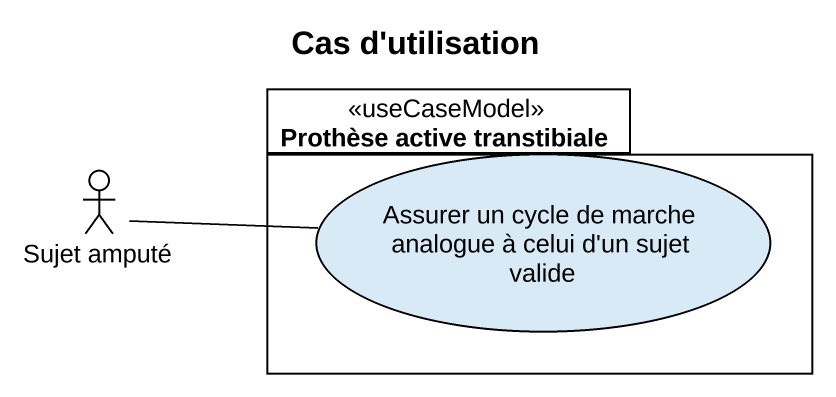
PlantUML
@startuml
title Cas d'utilisation
package "Prothèse active transtibiale" as Prothèse_active_transtibiale <<useCaseModel>> {
  usecase "Assurer un cycle de marche analogue à celui d'un sujet valide" as Assurer_un_cycle_de_marche
}
actor "Sujet amputé" as Sujet_amputé
Sujet_amputé -right- Assurer_un_cycle_de_marche
@enduml
